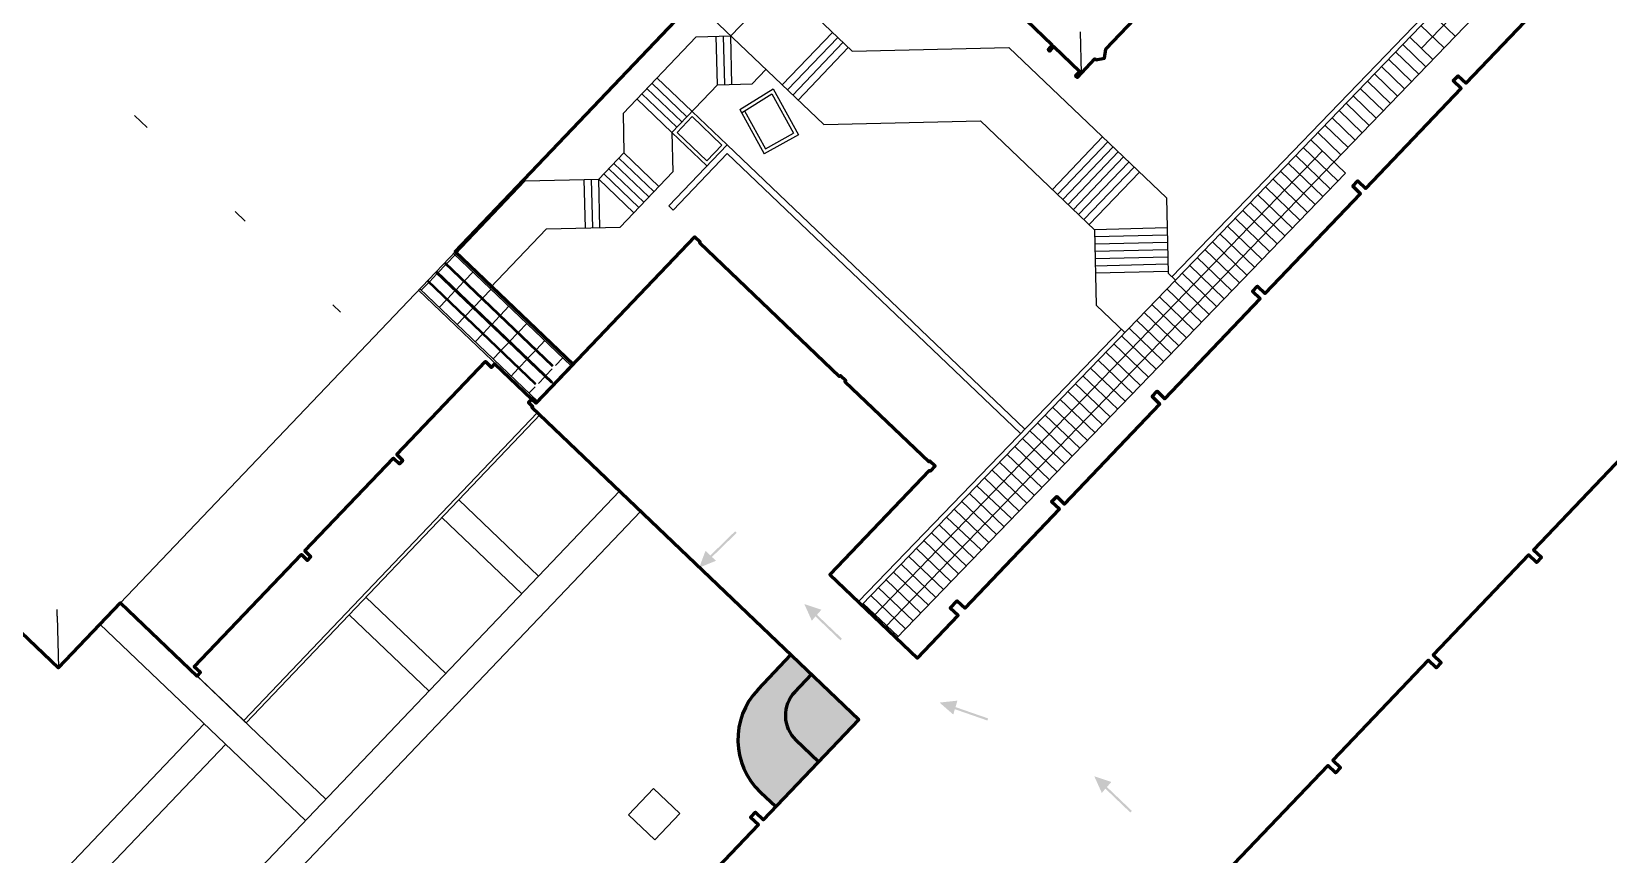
# Model space of a CAD drawing. Header units: millimetres. Extents: x 34038 to 35840, y 10511 to 10922.
# Drawn here: x 34255.5 to 34320.6, y 10632.9 to 10666.8 of the extents above; entities that cross this region are included whole.
import ezdxf

# ---------------------------------------------------------------- set-up
doc = ezdxf.new("R2010")
doc.units = ezdxf.units.MM
doc.layers.add('_0', color=7, linetype='Continuous')
doc.layers.add('MANTER', color=150, linetype='Continuous')
doc.layers.add('PROJEÇÃO DAS EDIFICAÇÕES', color=4, linetype='Continuous', lineweight=60)

msp = doc.modelspace()

# ---------------------------------------------------------------- hatches: boundary and pattern name
for points in [[(34283.06239820391, 10644.72926104553), (34283.32014826762, 10645.42274093291), (34283.52379028363, 10645.23310483009), (34284.5439988408, 10646.22895076777), (34284.60811260295, 10646.16296739925), (34283.58665582437, 10645.16870045301), (34283.75926386282, 10645.01455994489)], [(34287.40126475425, 10643.22450376806), (34288.103437941, 10642.99147530341), (34287.92113287628, 10642.78124498793), (34288.95248524686, 10641.7969447698), (34288.8888138894, 10641.73053439669), (34287.85899531338, 10642.71613797388), (34287.71106449365, 10642.53817926026)], [(34292.98239809, 10639.16157152912), (34293.71788598436, 10639.24161530966), (34293.6395046847, 10638.97461663169), (34294.98675231003, 10638.50829220838), (34294.95646054127, 10638.42141995641), (34293.61006587493, 10638.88956749014), (34293.54952735608, 10638.66621145392)], [(34299.36802260134, 10636.12064307878), (34300.07019578809, 10635.88761461412), (34299.88789072336, 10635.67738429865), (34300.91924309394, 10634.69308408052), (34300.85557173649, 10634.62667370741), (34299.82575316047, 10635.6122772846), (34299.67782234074, 10635.43431857098)]]:
    msp.add_hatch(color=3).paths.add_polyline_path(points)
at = {"layer": 'MANTER'}
h = msp.add_hatch(color=170, dxfattribs=at)
h.dxf.hatch_style = 1
h.paths.add_polyline_path([(34287.05159715355, 10637.61480650348, -0.4142167144718367), (34287.00529293864, 10639.59417461134), (34287.69568273719, 10640.31763152601), (34286.84924994932, 10641.12537632746), (34285.48920121072, 10639.70018628801, 0.414213495717925), (34285.5884006773, 10635.45870596041), (34286.21779974466, 10634.85807462426), (34287.99207670369, 10636.71733288278)])
h = msp.add_hatch(color=170, dxfattribs=at)
h.dxf.hatch_style = 1
h.paths.add_polyline_path([(34287.05159715355, 10637.61480650348), (34287.99207670369, 10636.71733288278), (34289.64896855444, 10638.4535837208), (34287.69566267668, 10640.31761050467), (34287.00529293864, 10639.59417461134, 0.414216714471837)])

# ---------------------------------------------------------------- linework, layer by layer
for p, q in [((34337.19907908065, 10692.6020475818), (34302.56765781539, 10656.72905644793)), ((34337.34296853249, 10692.46313816653), (34302.71234901312, 10656.59097752192)), ((34312.86349862616, 10666.15385868819), (34337.8214249406, 10692.00655074319)), ((34338.29988134871, 10691.54996331984), (34309.25536510486, 10661.46417314326)), ((34256.61768497586, 10640.60214667045), (34220.86493998031, 10674.72072819563)), ((34286.4394726073, 10668.83597780193), (34284.36833248831, 10666.66563714841)), ((34282.36886053423, 10667.58671554518), (34256.61768497586, 10640.60214667045)), ((34314.26360516287, 10666.65196343985), (34313.31199858781, 10667.57063476158)), ((34282.94037337568, 10666.63223976371), (34279.91759467839, 10663.46468029578)), ((34282.94037337568, 10666.63223976371), (34284.36833248194, 10666.66563714174)), ((34283.81526008738, 10664.65215485317), (34283.76849651673, 10666.65160807054)), ((34284.11517806999, 10664.65916938877), (34284.06841449934, 10666.65862260614)), ((34284.41509605259, 10664.66618392436), (34284.36833248194, 10666.66563714174)), ((34288.559500901, 10666.81283308874), (34286.488360782, 10664.64249243522)), ((34313.80145353827, 10666.17324323359), (34312.84984696322, 10667.09191455532)), ((34288.77653408265, 10666.60571814948), (34286.70539396365, 10664.43537749596)), ((34288.9935672643, 10666.39860321022), (34286.92242714531, 10664.2282625567)), ((34289.21060044595, 10666.19148827096), (34287.13946032696, 10664.02114761744)), ((34289.3727106201, 10666.03678641454), (34295.84226836741, 10666.18809765643)), ((34312.75588236957, 10665.0901873296), (34311.80427579451, 10666.00885865133)), ((34313.04759214162, 10665.39235517846), (34312.09598556657, 10666.31102650019)), ((34313.33930191368, 10665.69452302732), (34312.38769533864, 10666.61319434905)), ((34312.17246282545, 10664.48585163187), (34311.22085625039, 10665.4045229536)), ((34312.4641725975, 10664.78801948074), (34311.51256602246, 10665.70669080247)), ((34281.11086626496, 10664.71510551389), (34282.55776003841, 10663.33434543033)), ((34281.3179802775, 10664.93213957991), (34282.76487405095, 10663.55137949635)), ((34283.81533760016, 10664.65215666009), (34285.24329670642, 10664.68555403811)), ((34285.81522035325, 10665.28487087334), (34285.24329670642, 10664.68555403811)), ((34311.58904328133, 10663.88151593415), (34310.63743670628, 10664.80018725588)), ((34311.88075305339, 10664.18368378301), (34310.92914647834, 10665.10235510474)), ((34280.48952422736, 10664.06400331584), (34281.93641800081, 10662.68324323228)), ((34280.6966382399, 10664.28103738186), (34282.14353201335, 10662.9002772983)), ((34280.90375225243, 10664.49807144788), (34282.35064602588, 10663.11731136431)), ((34283.81533760016, 10664.65215666009), (34281.93641800081, 10662.68324323228)), ((34284.73310145883, 10663.62689345937), (34286.10792232941, 10664.48846525045)), ((34284.81275473138, 10663.49978973727), (34286.0532429669, 10664.27717804564)), ((34286.0532429669, 10664.27717804564), (34286.95288525435, 10662.64793487948)), ((34286.10792232941, 10664.48846525045), (34287.15670425563, 10662.58913169319)), ((34311.00562373721, 10663.27718023643), (34310.05401716216, 10664.19585155816)), ((34311.29733350927, 10663.57934808529), (34310.34572693422, 10664.49801940702)), ((34260.27542083083, 10662.89095938572), (34259.75681624718, 10663.38585992465)), ((34279.91759467839, 10663.46468029578), (34279.95562154181, 10661.83877933589)), ((34282.76487405095, 10663.55137949635), (34284.2117678244, 10662.17061941279)), ((34284.73310145883, 10663.62689345937), (34285.73854444277, 10661.80604629224)), ((34284.93301855383, 10663.57515658624), (34285.79734762906, 10662.00986529352)), ((34310.42220419309, 10662.67284453871), (34309.47059761804, 10663.59151586044)), ((34310.71391396516, 10662.97501238757), (34309.7623073901, 10663.8936837093)), ((34282.76983407769, 10663.33930545707), (34282.14849204009, 10662.68820325902)), ((34282.76983407769, 10663.33930545707), (34283.99969378512, 10662.16565938605)), ((34288.2005475357, 10663.00855124339), (34294.670105283, 10663.15986248528)), ((34309.83878464898, 10662.06850884099), (34308.88717807393, 10662.98718016271)), ((34310.13049442104, 10662.37067668985), (34309.17888784598, 10663.28934801158)), ((34284.2117678244, 10662.17061941279), (34281.81033116471, 10659.65416214291)), ((34281.93641800081, 10662.68324323228), (34281.97444486423, 10661.05734227239)), ((34281.93641800081, 10662.68324323228), (34283.38331177426, 10661.30248314872)), ((34282.14849204009, 10662.68820325902), (34283.37835174752, 10661.51455718799)), ((34283.99969378512, 10662.16565938605), (34283.37835174752, 10661.51455718799)), ((34284.2117678244, 10662.17061941279), (34296.50009175418, 10650.44396228876)), ((34287.15670425563, 10662.58913169319), (34285.73854444277, 10661.80604629224)), ((34285.79734762906, 10662.00986529352), (34286.95288525435, 10662.64793487948)), ((34299.70734462758, 10662.49961037644), (34297.63621481982, 10660.32928052804)), ((34299.92437780922, 10662.29249543718), (34297.85324800148, 10660.12216558878)), ((34300.14141629708, 10662.08538605827), (34298.07028648932, 10659.91505620987)), ((34309.73020029593, 10661.00577207289), (34308.30375852981, 10662.38284446499)), ((34309.54707487691, 10661.76634099212), (34308.59546830186, 10662.68501231385)), ((34279.95562154181, 10661.83877933589), (34278.91896559343, 10660.75247110988)), ((34279.74850752927, 10661.62174526987), (34281.19540130272, 10660.24098518631)), ((34279.95562154181, 10661.83877933589), (34281.40251531525, 10660.45801925233)), ((34284.22003453563, 10661.81716268066), (34281.99119288639, 10659.48156713246)), ((34284.22003453563, 10661.81716268066), (34296.32645208869, 10650.26409747371)), ((34308.78052991379, 10661.92257421364), (34290.25554771572, 10642.73345352881)), ((34309.25536510486, 10661.46417314326), (34290.73303056358, 10642.27779503628)), ((34300.35845036309, 10661.87827204574), (34298.28732055535, 10659.70794219734)), ((34300.57548442911, 10661.6711580332), (34298.50435462136, 10659.5008281848)), ((34300.79251849512, 10661.46404402067), (34298.72138868738, 10659.29371417227)), ((34308.79256174288, 10660.03451827297), (34307.36611997676, 10661.41159066508)), ((34309.10510792723, 10660.35826953961), (34307.67866616111, 10661.73534193172)), ((34309.41765411157, 10660.68202080625), (34307.99121234546, 10662.05909319836)), ((34279.12716549167, 10660.97064307182), (34280.57405926512, 10659.58988298826)), ((34279.3342795042, 10661.18767713784), (34280.78117327765, 10659.80691705428)), ((34279.54139351674, 10661.40471120385), (34280.98828729019, 10660.02395112029)), ((34281.97444486423, 10661.05734227239), (34279.79392983064, 10658.7723880196)), ((34309.73020029593, 10661.00577207289), (34291.21051341145, 10641.82213654375)), ((34301.00955256114, 10661.25693000814), (34298.9384227534, 10659.08660015974)), ((34301.22658662716, 10661.0498159956), (34299.15545681941, 10658.8794861472)), ((34308.16746937418, 10659.3870157397), (34306.74102760806, 10660.76408813181)), ((34308.48001555853, 10659.71076700634), (34307.05357379241, 10661.08783939845)), ((34275.87923772533, 10660.68137739184), (34272.98771623708, 10657.65136190474)), ((34275.87923772533, 10660.68137739184), (34278.91896559313, 10660.75247112292)), ((34278.36589319856, 10658.73898883435), (34278.31912962792, 10660.73844205172)), ((34278.66581118117, 10658.74600336995), (34278.61904761052, 10660.74545658732)), ((34278.91896559343, 10660.75247110988), (34280.36585936688, 10659.37171102632)), ((34278.96572916378, 10658.75301790554), (34278.91896559313, 10660.75247112292)), ((34307.54237700548, 10658.73951320643), (34306.11593523937, 10660.11658559853)), ((34307.85492318984, 10659.06326447306), (34306.42848142372, 10660.44033686517)), ((34281.81033116471, 10659.65416214291), (34281.99119288639, 10659.48156713246)), ((34302.34261572263, 10659.98481096357), (34302.41536278152, 10656.87439172086)), ((34306.91728463679, 10658.09201067315), (34305.49084287067, 10659.46908306526)), ((34307.22983082113, 10658.41576193979), (34305.80338905502, 10659.7928343319)), ((34264.32413246451, 10659.02730365907), (34263.91663584585, 10659.41617468441)), ((34306.29219226809, 10657.44450813988), (34304.86575050197, 10658.82158053199)), ((34306.60473845244, 10657.76825940652), (34305.17829668632, 10659.14533179862)), ((34276.75420194981, 10658.70129428822), (34274.43461001052, 10656.27060182118)), ((34276.75420194981, 10658.70129428822), (34279.79392983064, 10658.7723880196)), ((34302.37167071149, 10658.74251749064), (34299.37249088543, 10658.67237213467)), ((34299.37249088543, 10658.67237213467), (34299.44523794431, 10655.56195289196)), ((34302.37868524709, 10658.44259950803), (34299.37950542103, 10658.37245415206)), ((34305.66709989939, 10656.7970056066), (34304.24065813328, 10658.17407799871)), ((34305.97964608374, 10657.12075687324), (34304.55320431762, 10658.49782926535)), ((34302.38569978268, 10658.14268152543), (34299.38651995663, 10658.07253616945)), ((34302.39271431828, 10657.84276354282), (34299.39353449222, 10657.77261818685)), ((34302.39972885388, 10657.54284556022), (34299.40054902782, 10657.47270020424)), ((34305.0420075307, 10656.14950307333), (34303.61556576458, 10657.52657546544)), ((34305.35455371504, 10656.47325433997), (34303.92811194892, 10657.85032673208)), ((34302.40674338947, 10657.24292757761), (34299.40756356341, 10657.17278222164)), ((34302.41375792507, 10656.943009595), (34299.41457809901, 10656.87286423903)), ((34304.41691516199, 10655.50200054006), (34302.99047339588, 10656.87907293216)), ((34304.72946134635, 10655.82575180669), (34303.30301958023, 10657.2028241988)), ((34271.5297541084, 10656.22845295925), (34276.39833712227, 10651.58239874648)), ((34302.71234901312, 10656.59097752192), (34289.77611787883, 10643.19097001915)), ((34303.7918227933, 10654.85449800678), (34302.36538102718, 10656.23157039889)), ((34304.10436897765, 10655.17824927342), (34302.67792721153, 10656.55532166553)), ((34268.26341304765, 10655.26807717888), (34267.93974024054, 10655.57695575753)), ((34303.1667304246, 10654.20699547351), (34301.74028865848, 10655.58406786562)), ((34303.47927660895, 10654.53074674015), (34302.05283484283, 10655.90781913226)), ((34302.5416380559, 10653.55949294024), (34301.11519628979, 10654.93656533234)), ((34302.85418424026, 10653.88324420687), (34301.42774247414, 10655.26031659898)), ((34300.4839818808, 10654.57067872053), (34289.63222842699, 10643.32987943441)), ((34301.91654568721, 10652.91199040696), (34300.49010392109, 10654.28906279907)), ((34302.22909187156, 10653.2357416736), (34300.80265010544, 10654.61281406571)), ((34299.83680104652, 10653.61233838606), (34301.27119657915, 10652.24350491067)), ((34301.60399950286, 10652.58823914032), (34300.17755773674, 10653.96531153243)), ((34274.62945632191, 10653.13220291464), (34276.14146031229, 10651.68930883714)), ((34299.21169825122, 10652.96482505239), (34300.64609378384, 10651.59599157699)), ((34299.52424964887, 10653.28858171923), (34300.9586451815, 10651.91974824383)), ((34298.58659545593, 10652.31731171871), (34300.02099098855, 10650.94847824331)), ((34298.89914685358, 10652.64106838555), (34300.3335423862, 10651.27223491015)), ((34297.96149266063, 10651.66979838503), (34299.39588819325, 10650.30096490963)), ((34298.27404405828, 10651.99355505187), (34299.7084395909, 10650.62472157647)), ((34297.33638986533, 10651.02228505135), (34298.77078539795, 10649.65345157596)), ((34297.64894126298, 10651.34604171819), (34299.0833367956, 10649.9772082428)), ((34296.71128707003, 10650.37477171768), (34298.14568260266, 10649.00593824228)), ((34297.02383846768, 10650.69852838452), (34298.4582340003, 10649.32969490912)), ((34296.08618427473, 10649.727258384), (34297.52057980736, 10648.3584249086)), ((34296.39873567238, 10650.05101505084), (34297.83313120501, 10648.68218157544)), ((34295.46108147944, 10649.07974505032), (34296.89547701206, 10647.71091157493)), ((34295.77363287708, 10649.40350171716), (34297.20802840971, 10648.03466824176)), ((34294.83597868414, 10648.43223171664), (34296.27037421677, 10647.06339824125)), ((34295.14853008179, 10648.75598838348), (34296.58292561441, 10647.38715490809)), ((34255.61076768246, 10622.55679498645), (34279.77393682235, 10647.87729742373)), ((34294.21087588884, 10647.78471838297), (34295.64527142147, 10646.41588490757)), ((34294.52342728649, 10648.10847504981), (34295.95782281912, 10646.73964157441)), ((34276.43253066156, 10644.37584931697), (34273.13630677395, 10647.52136885934)), ((34293.58577309355, 10647.13720504929), (34295.02016862617, 10645.76837157389)), ((34293.89832449119, 10647.46096171613), (34295.33272002382, 10646.09212824073)), ((34256.47890394653, 10621.72833893632), (34280.64207297424, 10647.04884125604)), ((34275.74215062065, 10643.65240242938), (34272.44592673215, 10646.79792197259)), ((34292.96067029825, 10646.48969171561), (34294.39506583087, 10645.12085824022)), ((34293.2732216959, 10646.81344838245), (34294.70761722852, 10645.44461490705)), ((34292.33556750295, 10645.84217838193), (34293.76996303557, 10644.47334490654)), ((34292.6481189006, 10646.16593504877), (34294.08251443322, 10644.79710157338)), ((34291.71046470766, 10645.19466504826), (34293.14486024027, 10643.82583157286)), ((34292.0230161053, 10645.51842171509), (34293.45741163792, 10644.1495882397)), ((34291.08536191235, 10644.54715171458), (34292.51975744498, 10643.17831823918)), ((34291.39791331001, 10644.87090838142), (34292.83230884263, 10643.50207490602)), ((34290.46025911706, 10643.8996383809), (34291.89465464968, 10642.5308049055)), ((34290.7728105147, 10644.22339504774), (34292.20720604733, 10642.85456157234)), ((34267.6578003416, 10635.18083937573), (34259.17193097659, 10643.27873224701)), ((34272.60092143451, 10640.36071909086), (34269.30469754198, 10643.50623863793)), ((34289.83515632176, 10643.25212504722), (34291.26955185438, 10641.88329157183)), ((34290.14770771941, 10643.57588171406), (34291.58210325203, 10642.20704823867)), ((34256.56808470845, 10642.72288706321), (34256.56147133947, 10643.00565244891)), ((34256.56808470845, 10642.72288706321), (34256.61768497586, 10640.60214667045)), ((34271.9105413936, 10639.63727220327), (34268.61431750018, 10642.78279175119)), ((34266.81553669169, 10634.29823417288), (34258.32967330463, 10642.39612133952)), ((34251.363023473, 10626.47236231457), (34262.63670188421, 10638.28601139902)), ((34252.24562867481, 10625.63009866359), (34263.51931279172, 10637.44375372704)), ((34280.142678045, 10634.53205381991), (34281.17824825448, 10635.61722401001)), ((34281.17824825786, 10635.61722401356), (34282.26341844776, 10634.58165380394)), ((34281.22784823483, 10633.49648361031), (34280.142678045, 10634.53205381991)), ((34281.22784823483, 10633.49648361031), (34282.26341844776, 10634.58165380394))]:
    msp.add_line(p, q)
at = {"linetype": 'Continuous'}
for p, q in [((34289.3727106201, 10666.03678641454), (34284.48617397245, 10670.70001225526)), ((34288.2005475357, 10663.00855124339), (34281.56136999927, 10669.34432368948)), ((34302.34261572263, 10659.98481096357), (34295.84226836741, 10666.18809765643)), ((34299.37249088543, 10658.67237213467), (34294.670105283, 10663.15986248528)), ((34272.63659310409, 10657.2677067482), (34272.98758673824, 10657.63551177807)), ((34277.78129049905, 10653.06091554521), (34272.92735316444, 10657.69299223442)), ((34276.96044975593, 10652.34537725641), (34272.17874231806, 10656.90852548653)), ((34277.03266842995, 10652.325330184), (34272.20315093852, 10656.93410319651)), ((34277.00934032032, 10652.3964627043), (34272.22755955898, 10656.95968090648)), ((34272.28779313277, 10656.90220045013), (34272.59753931135, 10657.22678241225)), ((34276.99450453679, 10653.030790845), (34272.53730573756, 10657.2842628686)), ((34277.02250277069, 10653.04316887789), (34272.55683263393, 10657.30472503657)), ((34277.03355832952, 10653.07171518096), (34272.57635953029, 10657.32518720455)), ((34273.37783678422, 10656.5603433574), (34273.72883041837, 10656.92814838726)), ((34302.71234901312, 10656.59097752192), (34302.41536278152, 10656.87439172086)), ((34271.58998767441, 10656.17097249474), (34271.89017592055, 10656.48553873211)), ((34276.28721446946, 10652.28947719281), (34271.82994234675, 10656.54301918846)), ((34276.31506605641, 10652.3019951698), (34271.84946924312, 10656.56348135644)), ((34276.32612161523, 10652.33054147288), (34271.86899613948, 10656.58394352441)), ((34271.92922971328, 10656.52646306807), (34272.23897589186, 10656.85104503019)), ((34273.02903681291, 10656.19483705932), (34273.33878299149, 10656.51941902144)), ((34274.11908046436, 10655.85297996659), (34274.47007409851, 10656.22078499645)), ((34276.34753235599, 10651.52916060468), (34271.4789487126, 10656.1752141586)), ((34272.33123125877, 10655.46360900356), (34272.63141960069, 10655.7781753413)), ((34272.67047339342, 10655.81909967726), (34272.980219572, 10656.14368163938)), ((34273.77028049304, 10655.48747366851), (34274.08002667163, 10655.81205563063)), ((34300.62867307854, 10654.43259979452), (34299.44523794431, 10655.56195289196)), ((34273.07247484312, 10654.75624551239), (34273.37266328082, 10655.0708119505)), ((34273.41171707355, 10655.11173628645), (34273.72146325214, 10655.43631824857)), ((34274.51152417318, 10654.7801102777), (34274.82127035176, 10655.10469223982)), ((34274.86032414449, 10655.14561657578), (34275.21131777865, 10655.51342160564)), ((34273.81371842747, 10654.04888202121), (34274.11390696096, 10654.36344855969)), ((34274.15296075369, 10654.40437289564), (34274.46270693227, 10654.72895485776)), ((34275.25276785332, 10654.0727468869), (34275.5625140319, 10654.39732884902)), ((34275.60156782463, 10654.43825318497), (34275.95256145878, 10654.80605821483)), ((34274.55496201183, 10653.34151853003), (34274.85515064109, 10653.65608516888)), ((34274.89420443383, 10653.69700950483), (34275.20395061241, 10654.02159146695)), ((34275.99401153346, 10653.36538349609), (34276.30375771204, 10653.68996545821)), ((34276.34281150477, 10653.73088979416), (34276.69380513892, 10654.09869482402)), ((34275.63544811396, 10652.98964611402), (34275.94519429254, 10653.31422807614)), ((34277.13224396251, 10653.07402325874), (34277.43504881905, 10653.39133143321)), ((34275.29620559618, 10652.63415503885), (34275.59639432123, 10652.94872177807)), ((34276.42495054376, 10652.33285290208), (34276.68643797268, 10652.60686468533)), ((34276.73525521359, 10652.65802010528), (34276.99681261457, 10652.932105212)), ((34276.03744918054, 10651.92679154767), (34276.28951919582, 10652.19093485534)), ((34264.26395930322, 10638.41949108954), (34276.38013083203, 10651.11598239094)), ((34264.36167130521, 10638.32645833496), (34276.51244299866, 10651.0592104728)), ((34262.20213604879, 10640.38707438636), (34264.26395930322, 10638.41949108954)), ((34262.29985491894, 10640.2940488289), (34264.36167130521, 10638.32645833496))]:
    msp.add_line(p, q, dxfattribs=at)
at = {"color": 7}
msp.add_line((34298.84218183192, 10665.13607571915), (34298.80249437362, 10666.83266786391), dxfattribs=at)
at = {"color": 7, "linetype": 'Continuous'}
for p, q in [((34277.08149689359, 10652.32760421728), (34277.78129049905, 10653.06091554521)), ((34276.38369081579, 10651.59637561279), (34277.03267965267, 10652.27644879733))]:
    msp.add_line(p, q, dxfattribs=at)
at = {"linetype": 'Continuous'}
for centre, radius, start, end in [((34277.80584145713, 10653.08628737479), 0.034, 10.30781901493978, 262.3717818659237), ((34277.79354286005, 10653.0980238355), 0.017, 316.3398000000571, 136.3398000000571), ((34277.8181400542, 10653.07455091408), 0.017, 136.3398000000571, 236.5042172455173), ((34277.0573005828, 10652.30189395039), 0.034, 10.30780164725664, 262.3717992335006), ((34276.35942453296, 10651.57059202242), 0.034, 10.30778545511238, 262.3718154254943), ((34276.34712593588, 10651.58232848313), 0.017, 316.3398000000571, 136.3398000000571), ((34276.37172313003, 10651.55885556172), 0.017, 136.3398000000571, 236.5042723897472)]:
    msp.add_arc(centre, radius, start, end, dxfattribs=at)
at = {"layer": '_0'}
for p, q in [((34289.64898903917, 10638.45360518667), (34287.69566267668, 10640.31761050467)), ((34287.92311534127, 10636.6450684467), (34289.63518155933, 10638.43913630001))]:
    msp.add_line(p, q, dxfattribs=at)
at = {"layer": 'DEFPOINTS', "color": 0, "linetype": 'ByBlock'}
msp.add_point((34256.56808470945, 10642.72288706226), dxfattribs=at)
at = {"layer": 'MANTER'}
for points in [[(34306.36852146911, 10672.951350026), (34299.84445926618, 10666.11474908896), (34299.78927064565, 10665.75273497852), (34299.43023309457, 10665.6806791882), (34299.39446294913, 10665.71481408301), (34298.66956714881, 10664.95519175668), (34298.59722216534, 10665.02422945195), (34298.76981640352, 10665.2050919106), (34297.70272789747, 10666.22339791582), (34297.5301336593, 10666.04253545717), (34297.45778867583, 10666.11157315243), (34297.63038291401, 10666.29243561109), (34296.56329440796, 10667.3107416163)], [(34238.73399781486, 10657.66837674807), (34256.61766453092, 10640.60212516663), (34259.17193097659, 10643.27873224701), (34262.34078605282, 10640.25494725095), (34262.47874714162, 10640.39951620448), (34262.22554073126, 10640.6411492191), (34266.64397299866, 10645.27120929414), (34266.89717940902, 10645.02957627951), (34267.03525541737, 10645.17426565686), (34266.78204900702, 10645.41589867148), (34270.44106322846, 10649.25016717112), (34270.69426963881, 10649.0085341565), (34270.83234564717, 10649.15322353384), (34270.57913923681, 10649.39485654846), (34274.23815345825, 10653.2291250481), (34274.49135986861, 10652.98749203348), (34274.62943586659, 10653.13218142072), (34276.14143976392, 10651.68928722493), (34276.15967231128, 10651.70839304902), (34276.34751191243, 10651.5291391023), (34277.85501933237, 10653.10885097644), (34272.98643568898, 10657.75490453036), (34282.36876739411, 10667.58661786433)]]:
    msp.add_lwpolyline(points, dxfattribs=at)
at = {"layer": 'PROJEÇÃO DAS EDIFICAÇÕES'}
for p, q in [((34285.48920121072, 10639.70018628801), (34286.84924994932, 10641.12537632746)), ((34287.00529293864, 10639.59417461134), (34287.69568316139, 10640.31763197053)), ((34287.99209538952, 10636.71731505142), (34287.05159715355, 10637.61480650348)), ((34286.21779895054, 10634.85807538207), (34285.5884006773, 10635.45870596041))]:
    msp.add_line(p, q, dxfattribs=at)
for points in [[(34296.56329440796, 10667.3107416163), (34297.63040335895, 10666.29245711491), (34297.45780912078, 10666.11159465625), (34297.53015410424, 10666.04255696099), (34297.70272789747, 10666.22339791582), (34298.76981636383, 10665.20509194846), (34298.59724261029, 10665.02425095577), (34298.66958759375, 10664.9552132605), (34299.39446290945, 10665.71481412088), (34299.43023309457, 10665.6806791882), (34299.78927064565, 10665.75273497852), (34299.84445926618, 10666.11474908896), (34306.36854191405, 10672.95137152982)], [(34281.5715414042, 10629.98927770574), (34285.50670820072, 10634.11292442722), (34285.18115479273, 10634.42359773368), (34285.21567602827, 10634.45976770142), (34285.38827118569, 10634.64062952807), (34285.71382224264, 10634.32995846519), (34289.64898903917, 10638.45360518667), (34276.15670640309, 10651.32919473761), (34276.19122387788, 10651.36536548206), (34276.01061874573, 10651.537715631), (34276.14869475408, 10651.68240500835), (34276.32929988512, 10651.51005486046), (34282.88790955953, 10658.38279963299), (34283.10494362855, 10658.17568556143), (34283.07042462157, 10658.13951322176), (34288.8579989675, 10652.61647210383), (34288.89251874377, 10652.65264524963), (34289.10955278174, 10652.4455312077), (34289.07503377475, 10652.40935886804), (34292.54757914595, 10649.09553442253), (34292.58209817894, 10649.13170673738), (34292.79913221692, 10648.92459269546), (34292.592018175, 10648.70755865748), (34292.55584585974, 10648.74207769005), (34288.4584403132, 10644.44842036711), (34292.0756742794, 10640.99651966841), (34293.74984711034, 10642.7508791816), (34293.42429609545, 10643.06155028857), (34293.71425575414, 10643.36539794173), (34294.03980676903, 10643.05472683477), (34297.93355216809, 10647.13496822714), (34297.60800111113, 10647.44563929003), (34297.81511515305, 10647.662673328), (34298.14066621001, 10647.35200226512), (34302.0758315545, 10651.47564746501), (34301.75028049754, 10651.78631852789), (34301.95739453947, 10652.00335256587), (34302.28294559642, 10651.69268150298), (34306.21811239295, 10655.81632822446), (34305.89256133599, 10656.12699928734), (34306.09967537791, 10656.34403332532), (34306.42522643487, 10656.03336226243), (34310.36039323139, 10660.15700898391), (34310.03483864788, 10660.46768341216), (34310.24195621636, 10660.68471408477), (34310.56750727331, 10660.37404302188), (34314.50267406984, 10664.49768974336), (34314.17711948632, 10664.80836417161), (34314.3842370548, 10665.02539484422), (34314.70978811176, 10664.71472378133), (34318.64495490828, 10668.83837050281)], [(34238.73401825981, 10657.66839825189), (34256.61768497586, 10640.60214667045), (34259.17195142154, 10643.27875375083), (34262.34080649776, 10640.25496875477), (34262.47876758656, 10640.3995377083), (34262.22556117621, 10640.64117072293), (34266.64399344361, 10645.27123079796), (34266.89719985396, 10645.02959778333), (34267.03527586232, 10645.17428716068), (34266.78206945196, 10645.4159201753), (34270.4410836734, 10649.25018867494), (34270.69429008375, 10649.00855566032), (34270.83236609212, 10649.15324503766), (34270.57915968176, 10649.39487805228), (34274.2381739032, 10653.22914655192), (34274.49138031355, 10652.9875135373), (34274.62945631154, 10653.13220292454), (34276.14146020886, 10651.68930872875), (34276.15969275623, 10651.70841455284), (34276.34753235737, 10651.52916060612), (34277.85503977731, 10653.10887248026), (34272.98645613393, 10657.75492603418), (34282.36878783905, 10667.58663936815)], [(34321.42912446591, 10649.59419733303), (34317.49395766939, 10645.47055061155), (34317.81950872635, 10645.15987954867), (34317.61239468443, 10644.9428455107), (34317.28684362747, 10645.25351657358), (34313.35167683095, 10641.1298698521), (34313.67722788791, 10640.81919878922), (34313.47011384598, 10640.60216475125), (34313.14456278902, 10640.91283581413), (34309.20939744453, 10636.78919061423), (34309.53494908925, 10636.47851899046), (34309.32783504733, 10636.26148495248), (34309.00228399037, 10636.57215601537), (34305.10853861307, 10632.49191464579), (34305.4340896691, 10632.18124349956), (34305.14412996927, 10631.87739588566), (34304.81857945881, 10632.18806634441), (34300.92483700324, 10628.10782795688), (34282.74456101636, 10609.05677823356)]]:
    msp.add_lwpolyline(points, dxfattribs=at)
for centre, radius, end in [((34287.65954159044, 10637.62904586879), 3, 226.3397792025142), ((34288.01811844918, 10638.6276424157), 1.4, 226.340408854853)]:
    msp.add_arc(centre, radius, 136.3397922418352, end, dxfattribs=at)

doc.saveas('drawing.dxf')
